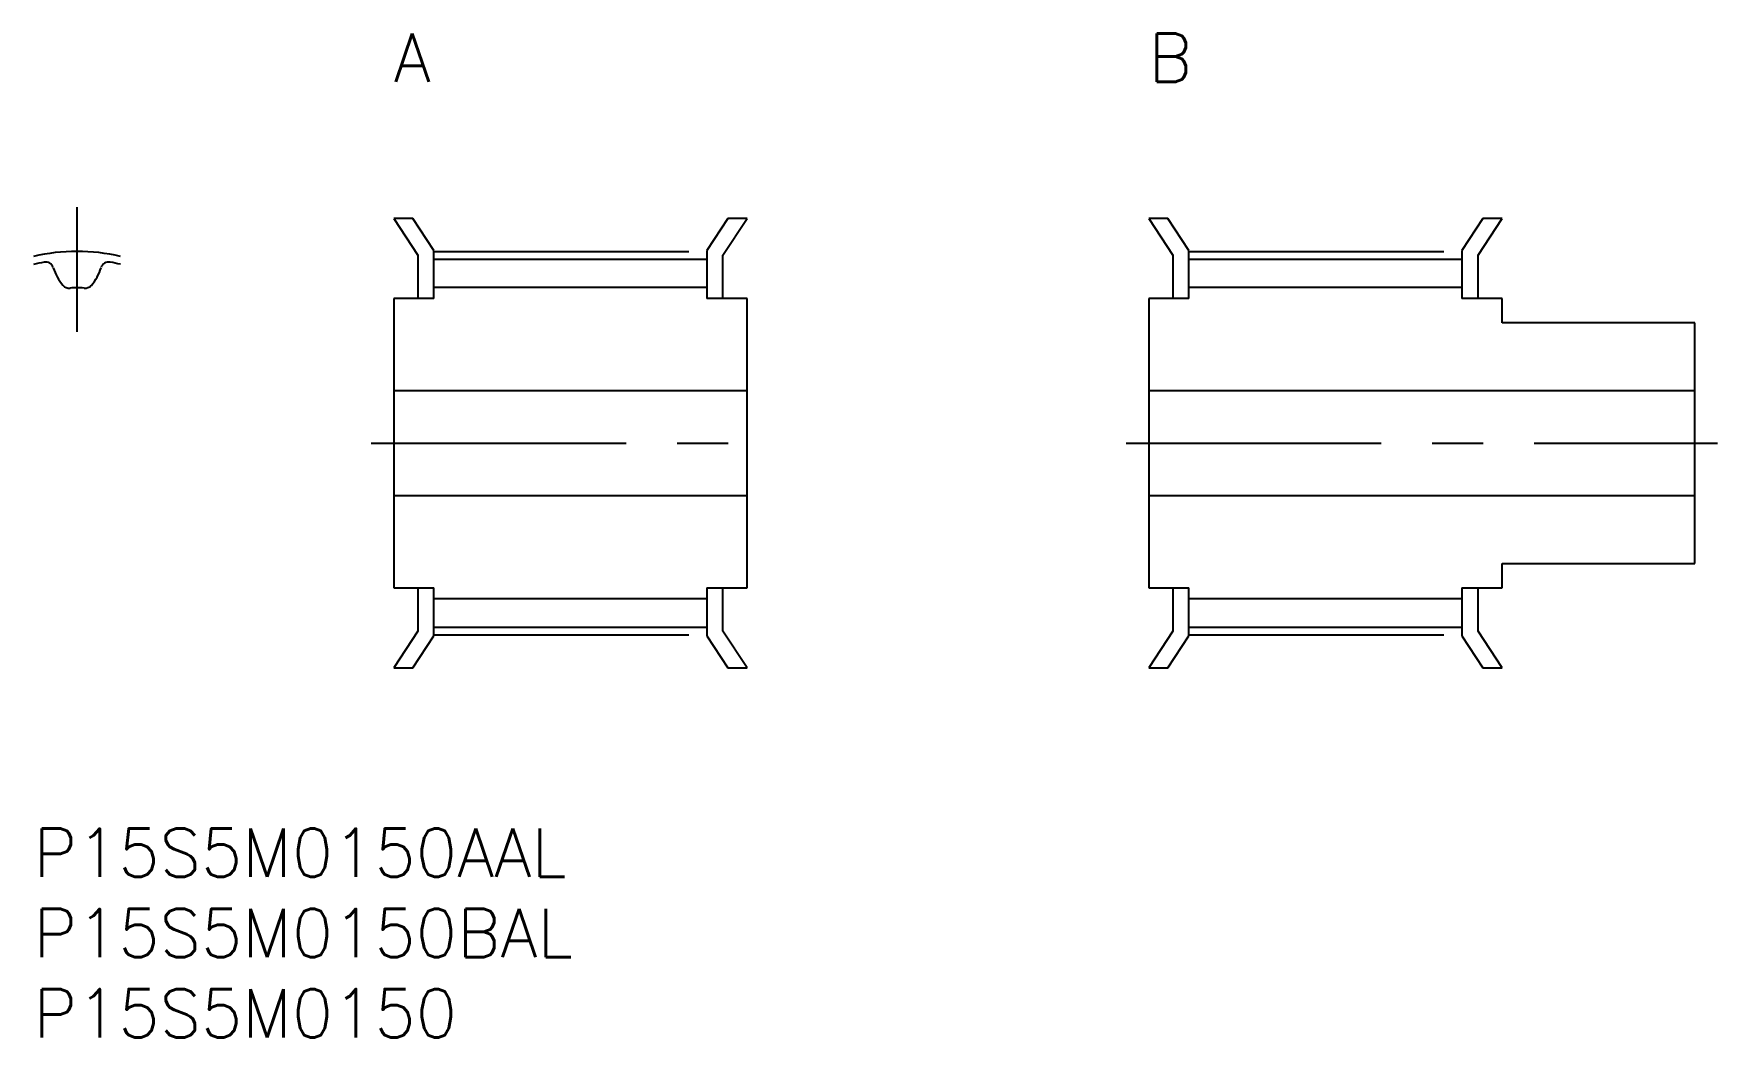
# Model space of a CAD drawing. Extents: x 0 to 105, y -13 to 49.
import ezdxf

# ---------------------------------------------------------------- set-up
doc = ezdxf.new("R2010")
doc.units = 0
doc.header["$LTSCALE"] = 0.5
doc.linetypes.add('CENTER', pattern=[50.8, 31.75, -6.35, 6.35, -6.35])
for name, color, linetype in [('MSM_CENTER', 1, 'CENTER'), ('MSM_CONTINUOUS', 7, 'CONTINUOUS'), ('MSM_PART_NUMBER', 7, 'CONTINUOUS')]:
    doc.layers.add(name, color=color, linetype=linetype)
doc.styles.get("Standard").update_dxf_attribs({"font": 'txt.shx', "height": 1, "bigfont": 'bigfont.shx'})

# ---------------------------------------------------------------- blocks, each defined once
blk = doc.blocks.new('*U36')
at = {"layer": 'MSM_PART_NUMBER'}
blk.add_text('P15S5M0150AAL', height=3, dxfattribs=at).set_placement((0, -3))
blk = doc.blocks.new('*U37')
at = {"layer": 'MSM_PART_NUMBER'}
blk.add_text('P15S5M0150BAL', height=3, dxfattribs=at).set_placement((0, -8))
blk = doc.blocks.new('*U38')
at = {"layer": 'MSM_PART_NUMBER'}
blk.add_text('P15S5M0150', height=3, dxfattribs=at).set_placement((0, -13))
blk = doc.blocks.new('*U39')
at = {"layer": 'MSM_PART_NUMBER'}
blk.add_text('A', height=3, dxfattribs=at).set_placement((22.41, 46.5))
blk = doc.blocks.new('*U40')
at = {"layer": 'MSM_PART_NUMBER'}
blk.add_text('B', height=3, dxfattribs=at).set_placement((69.41, 46.5))

msp = doc.modelspace()

# ---------------------------------------------------------------- linework, layer by layer
at = {"layer": 'MSM_CENTER'}
for p, q in [((2.7, 30.94), (2.7, 38.7)), ((24.91, 35.93), (41.91, 35.93)), ((71.91, 35.93), (88.91, 35.93)), ((21.01, 24), (45.81, 24)), ((68.01, 24), (104.81, 24)), ((24.91, 12.06), (41.91, 12.06)), ((71.91, 12.06), (88.91, 12.06))]:
    msp.add_line(p, q, dxfattribs=at)
msp.add_arc((2.7, 24), 11.94, 76.9077, 103.0923, dxfattribs=at)
at = {"layer": 'MSM_CONTINUOUS'}
for p, q in [((23.6, 38), (22.41, 38)), ((22.41, 38), (23.91, 35.7)), ((24.91, 36), (23.6, 38)), ((43.21, 38), (41.91, 36)), ((42.91, 35.7), (44.41, 38)), ((44.41, 38), (43.21, 38)), ((70.6, 38), (69.41, 38)), ((69.41, 38), (70.91, 35.7)), ((71.91, 36), (70.6, 38)), ((90.21, 38), (88.91, 36)), ((89.91, 35.7), (91.41, 38)), ((91.41, 38), (90.21, 38)), ((23.91, 35.7), (23.91, 33)), ((24.91, 33), (24.91, 36)), ((41.91, 36), (41.91, 33)), ((42.91, 33), (42.91, 35.7)), ((70.91, 35.7), (70.91, 33)), ((71.91, 33), (71.91, 36)), ((88.91, 36), (88.91, 33)), ((89.91, 33), (89.91, 35.7)), ((24.91, 35.46), (41.91, 35.46)), ((71.91, 35.46), (88.91, 35.46)), ((41.91, 33.69), (24.91, 33.69)), ((88.91, 33.69), (71.91, 33.69)), ((22.41, 33), (22.41, 15)), ((24.91, 33), (22.41, 33)), ((44.41, 33), (41.91, 33)), ((44.41, 15), (44.41, 33)), ((69.41, 33), (69.41, 15)), ((71.91, 33), (69.41, 33)), ((91.41, 33), (88.91, 33)), ((91.41, 31.5), (91.41, 33)), ((103.41, 31.5), (91.41, 31.5)), ((103.41, 16.5), (103.41, 31.5)), ((44.41, 27.25), (22.41, 27.25)), ((103.41, 27.25), (69.41, 27.25)), ((22.41, 20.75), (44.41, 20.75)), ((69.41, 20.75), (103.41, 20.75)), ((91.41, 15), (91.41, 16.5)), ((91.41, 16.5), (103.41, 16.5)), ((22.41, 15), (24.91, 15)), ((23.91, 15), (23.91, 12.3)), ((24.91, 12), (24.91, 15)), ((41.91, 15), (41.91, 12)), ((41.91, 15), (44.41, 15)), ((42.91, 12.3), (42.91, 15)), ((69.41, 15), (71.91, 15)), ((70.91, 15), (70.91, 12.3)), ((71.91, 12), (71.91, 15)), ((88.91, 15), (88.91, 12)), ((88.91, 15), (91.41, 15)), ((89.91, 12.3), (89.91, 15)), ((41.91, 14.31), (24.91, 14.31)), ((88.91, 14.31), (71.91, 14.31)), ((23.91, 12.3), (22.41, 10)), ((23.6, 10), (24.91, 12)), ((24.91, 12.54), (41.91, 12.54)), ((41.91, 12), (43.21, 10)), ((44.41, 10), (42.91, 12.3)), ((70.91, 12.3), (69.41, 10)), ((70.6, 10), (71.91, 12)), ((71.91, 12.54), (88.91, 12.54)), ((88.91, 12), (90.21, 10)), ((91.41, 10), (89.91, 12.3)), ((22.41, 10), (23.6, 10)), ((43.21, 10), (44.41, 10)), ((69.41, 10), (70.6, 10)), ((90.21, 10), (91.41, 10))]:
    msp.add_line(p, q, dxfattribs=at)
for centre, radius, start, end in [((2.7, 24), 11.45, 100.3487, 103.6513), ((0.74, 34.78), 0.5, 17.8671, 100.3487), ((4.33, 35.93), 3.27, 197.8671, 219.991), ((1.08, 35.93), 3.28, 320.009, 342.1329), ((4.67, 34.78), 0.5, 79.6513, 162.1329), ((2.7, 24), 11.46, 76.3487, 79.6513), ((2.2, 34.15), 0.5, 219.991, 277.6274), ((2.7, 30.41), 3.27, 82.3726, 97.6274), ((3.2, 34.15), 0.5, 262.3726, 320.009)]:
    msp.add_arc(centre, radius, start, end, dxfattribs=at)

# ---------------------------------------------------------------- block references
for name in ['*U39', '*U40', '*U36', '*U37', '*U38']:
    msp.add_blockref(name, (0, 0), dxfattribs=at)

doc.saveas('drawing.dxf')
